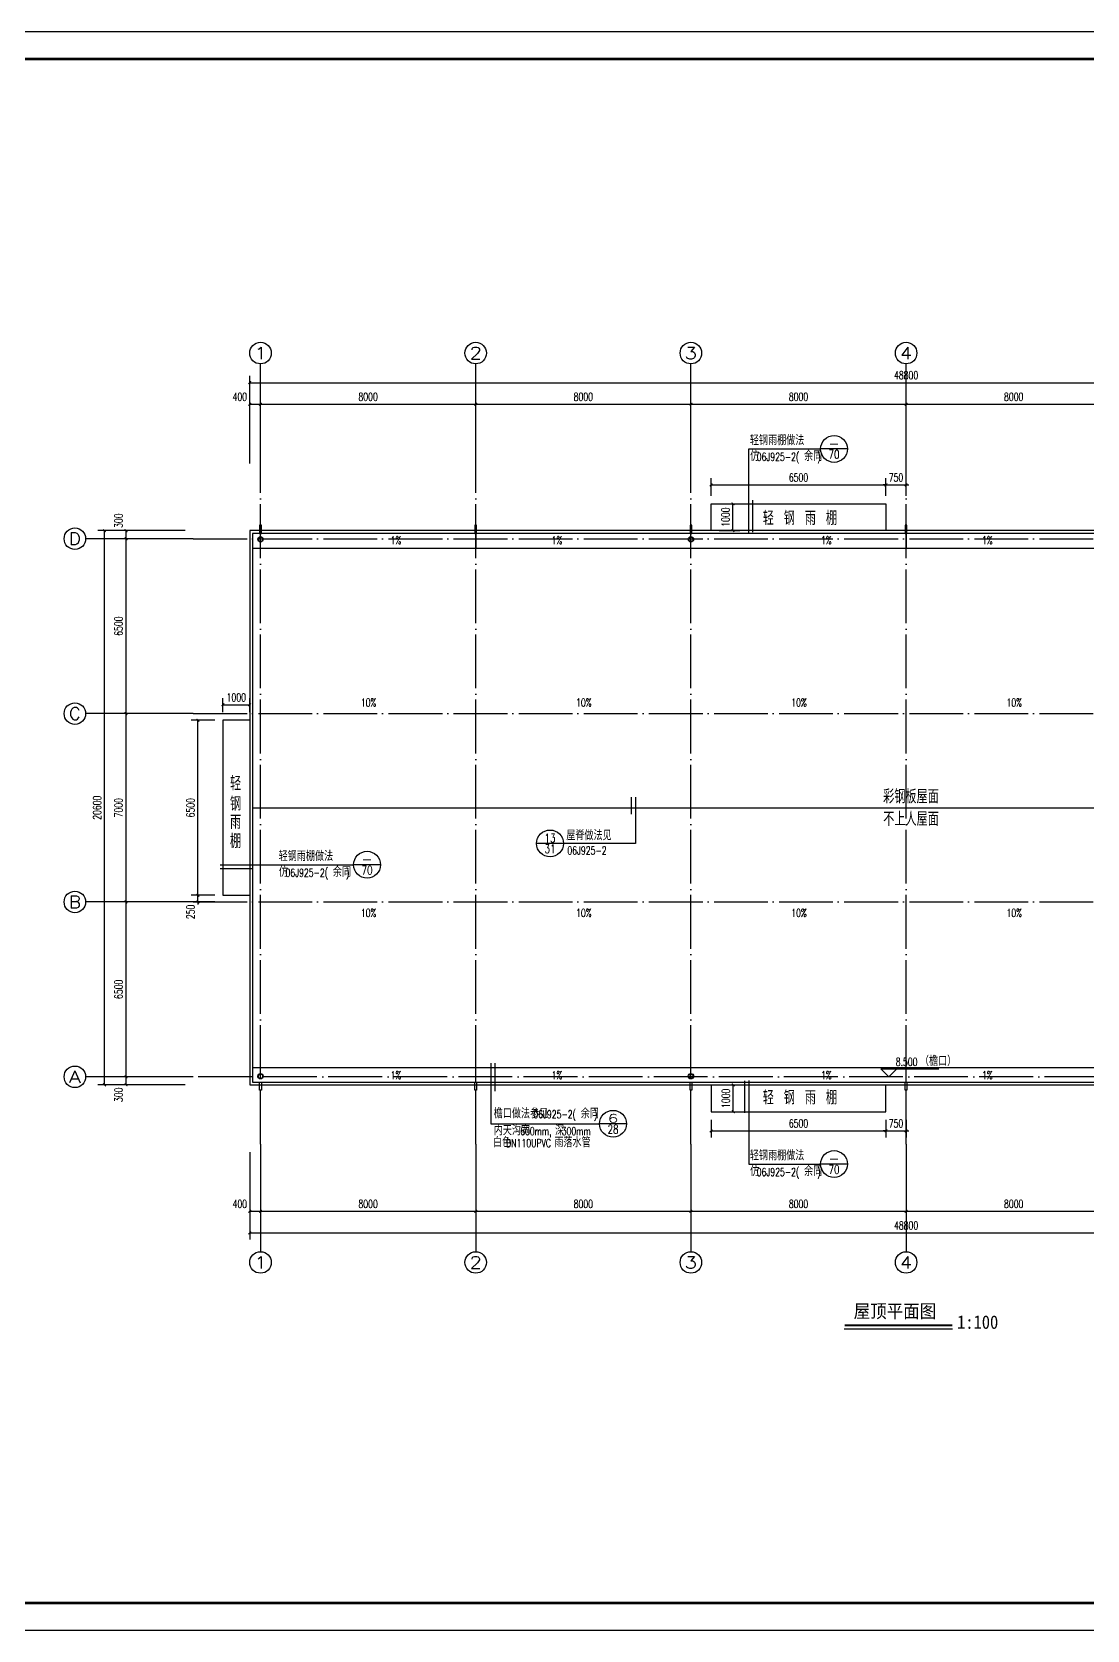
# Model space of a CAD drawing. Extents: x 4414382 to 4540065, y -615151 to -235742.
# Drawn here: x 4458027 to 4497249, y -485691 to -426291 of the extents above; entities that cross this region are included whole.
import ezdxf
from ezdxf.enums import TextEntityAlignment as Align

# ---------------------------------------------------------------- set-up
doc = ezdxf.new("R2010")
doc.units = 0
doc.header["$LTSCALE"] = 1000
doc.header["$MEASUREMENT"] = 0
doc.linetypes.add('DOTE', pattern=[2.42, 2, -0.2, 0.02, -0.2])
doc.layers.get('0').update_dxf_attribs({"linetype": 'CONTINUOUS'})
doc.layers.get('Defpoints').update_dxf_attribs({"linetype": 'CONTINUOUS'})
for name, color, linetype in [('11', 134, 'CONTINUOUS'), ('AXIS', 3, 'CONTINUOUS'), ('AXIS_TEXT', 7, 'CONTINUOUS'), ('DIM_ELEV', 3, 'CONTINUOUS'), ('DIM_IDEN', 3, 'CONTINUOUS'), ('DIM_SYMB', 3, 'CONTINUOUS'), ('DOTE', 252, 'CONTINUOUS'), ('PUB_DIM', 3, 'CONTINUOUS'), ('PUB_TEXT', 7, 'CONTINUOUS'), ('PUB_TITLE', 4, 'CONTINUOUS'), ('图名', 15, 'CONTINUOUS'), ('雨水管', 5, 'CONTINUOUS')]:
    doc.layers.add(name, color=color, linetype=linetype)
doc.layers.add('_0', color=7, linetype='CONTINUOUS', lineweight=25)
doc.styles.add('_HZTXT', font='txt.shx', dxfattribs={"width": 0.8, "bigfont": 'HZTXT.shx'})
doc.styles.add('_TCH_AXIS', font='COMPLEX', dxfattribs={"bigfont": 'GBCBIG'})
doc.styles.add('_TCH_DIM', font='SIMPLEX', dxfattribs={"bigfont": 'GBCBIG'})
doc.styles.add('_TCH_DIM_T3', font='SIMPLEX', dxfattribs={"width": 0.705882, "bigfont": 'GBCBIG'})
doc.styles.add('_TCH_LABEL', font='COMPLEX', dxfattribs={"bigfont": 'GBCBIG'})
doc.styles.add('COMPLEX', font='COMPLEX')
doc.styles.add('宋体', font='', dxfattribs={"width": 0.7})
doc.styles.get('宋体').set_extended_font_data('SimSun')
doc.dimstyles.new('_TCH_ARCH&&100', dxfattribs={"dimtxt": 297.5, "dimasz": 100, "dimexe": 250, "dimexo": 300, "dimgap": 126.25, "dimtad": 1, "dimdec": 0, "dimzin": 0, "dimdsep": 46, "dimtxsty": '_TCH_DIM_T3', "dimblk": 'ARCHTICK', "dimcen": 0.09, "dimclrt": 7, "dimazin": 2, "dimtfac": 1, "dimtdec": 0, "dimtix": 1, "dimtmove": 2, "dimatfit": 3, "dimfxl": 0, "dimtolj": 1, "dimtzin": 0, "dimarcsym": 0})

# ---------------------------------------------------------------- blocks, each defined once
blk = doc.blocks.new('_ArchTick')
at = {"color": 0, "linetype": 'ByBlock', "const_width": 0.4}
blk.add_lwpolyline([(-0.5, -0.5), (0.5, 0.5)], dxfattribs=at)
blk = doc.blocks.new('*D56')
at = {"layer": 'Defpoints', "color": 0}
for p in [(4466123, -451300), (4465123, -451877), (4466123, -451877)]:
    blk.add_point(p, dxfattribs=at)
at = {"layer": 'PUB_DIM', "color": 0, "lineweight": -2}
for p, q in [((4465123, -451577), (4465123, -451050)), ((4465123, -451300), (4466123, -451300)), ((4466123, -451577), (4466123, -451050))]:
    blk.add_line(p, q, dxfattribs=at)
at = {"layer": 'PUB_DIM', "color": 0, "lineweight": -2, "xscale": 100, "yscale": 100, "zscale": 100, "rotation": 180}
blk.add_blockref('_ArchTick', (4465123, -451300), dxfattribs=at)
at = {"layer": 'PUB_DIM', "color": 0, "lineweight": -2, "xscale": 100, "yscale": 100, "zscale": 100}
blk.add_blockref('_ArchTick', (4466123, -451300), dxfattribs=at)
at = {"layer": 'PUB_DIM', "color": 7, "insert": (4465623, -451025), "char_height": 297.5, "attachment_point": 5, "style": '_TCH_DIM_T3'}
blk.add_mtext('\\A1;1000', dxfattribs=at)
blk = doc.blocks.new('*D57')
at = {"layer": 'Defpoints', "color": 0}
for p in [(4464198, -458377), (4465123, -458377), (4465123, -458627)]:
    blk.add_point(p, dxfattribs=at)
at = {"layer": 'PUB_DIM', "color": 0, "lineweight": -2}
for p, q in [((4464823, -458377), (4463948, -458377)), ((4464198, -458377), (4464198, -458277)), ((4464198, -458627), (4464198, -458377)), ((4464823, -458627), (4463948, -458627)), ((4464198, -458627), (4464198, -458727))]:
    blk.add_line(p, q, dxfattribs=at)
at = {"layer": 'PUB_DIM', "color": 0, "lineweight": -2, "xscale": 100, "yscale": 100, "zscale": 100}
for p, rotation in [((4464198, -458377), 270), ((4464198, -458627), 90)]:
    blk.add_blockref('_ArchTick', p, dxfattribs=dict(at, rotation=rotation))
at = {"layer": 'PUB_DIM', "color": 7, "insert": (4463923, -458997), "char_height": 297.5, "attachment_point": 5, "rotation": 90, "style": '_TCH_DIM_T3'}
blk.add_mtext('\\A1;250', dxfattribs=at)
blk = doc.blocks.new('*D58')
at = {"layer": 'Defpoints', "color": 0}
for p in [(4464198, -451877), (4465123, -451877), (4465123, -458377)]:
    blk.add_point(p, dxfattribs=at)
at = {"layer": 'PUB_DIM', "color": 0, "lineweight": -2}
for p, q in [((4464823, -451877), (4463948, -451877)), ((4464198, -458377), (4464198, -451877)), ((4464823, -458377), (4463948, -458377))]:
    blk.add_line(p, q, dxfattribs=at)
at = {"layer": 'PUB_DIM', "color": 0, "lineweight": -2, "xscale": 100, "yscale": 100, "zscale": 100}
for p, rotation in [((4464198, -451877), 90), ((4464198, -458377), 270)]:
    blk.add_blockref('_ArchTick', p, dxfattribs=dict(at, rotation=rotation))
at = {"layer": 'PUB_DIM', "color": 7, "insert": (4463923, -455127), "char_height": 297.5, "attachment_point": 5, "rotation": 90, "style": '_TCH_DIM_T3'}
blk.add_mtext('\\A1;6500', dxfattribs=at)
blk = doc.blocks.new('*D59')
at = {"layer": 'Defpoints', "color": 0}
for p in [(4483273, -465427), (4484096, -465427), (4483273, -466427)]:
    blk.add_point(p, dxfattribs=at)
at = {"layer": 'PUB_DIM', "color": 0, "lineweight": -2}
for p, q in [((4483573, -465427), (4484346, -465427)), ((4484096, -466427), (4484096, -465427)), ((4483573, -466427), (4484346, -466427))]:
    blk.add_line(p, q, dxfattribs=at)
at = {"layer": 'PUB_DIM', "color": 0, "lineweight": -2, "xscale": 100, "yscale": 100, "zscale": 100}
for p, rotation in [((4484096, -465427), 90), ((4484096, -466427), 270)]:
    blk.add_blockref('_ArchTick', p, dxfattribs=dict(at, rotation=rotation))
at = {"layer": 'PUB_DIM', "color": 7, "insert": (4483821, -465927), "char_height": 297.5, "attachment_point": 5, "rotation": 90, "style": '_TCH_DIM_T3'}
blk.add_mtext('\\A1;1000', dxfattribs=at)
blk = doc.blocks.new('*D60')
at = {"layer": 'Defpoints', "color": 0}
for p in [(4483273, -466427), (4489773, -466427), (4489773, -467136)]:
    blk.add_point(p, dxfattribs=at)
at = {"layer": 'PUB_DIM', "color": 0, "lineweight": -2}
for p, q in [((4483273, -466727), (4483273, -467386)), ((4489773, -466727), (4489773, -467386)), ((4483273, -467136), (4489773, -467136))]:
    blk.add_line(p, q, dxfattribs=at)
at = {"layer": 'PUB_DIM', "color": 0, "lineweight": -2, "xscale": 100, "yscale": 100, "zscale": 100, "rotation": 180}
blk.add_blockref('_ArchTick', (4483273, -467136), dxfattribs=at)
at = {"layer": 'PUB_DIM', "color": 0, "lineweight": -2, "xscale": 100, "yscale": 100, "zscale": 100}
blk.add_blockref('_ArchTick', (4489773, -467136), dxfattribs=at)
at = {"layer": 'PUB_DIM', "color": 7, "insert": (4486523, -466861), "char_height": 297.5, "attachment_point": 5, "style": '_TCH_DIM_T3'}
blk.add_mtext('\\A1;6500', dxfattribs=at)
blk = doc.blocks.new('*D61')
at = {"layer": 'Defpoints', "color": 0}
for p in [(4489773, -466427), (4490523, -466427), (4490523, -467136)]:
    blk.add_point(p, dxfattribs=at)
at = {"layer": 'PUB_DIM', "color": 0, "lineweight": -2}
for p, q in [((4489773, -466727), (4489773, -467386)), ((4490523, -466727), (4490523, -467386)), ((4489773, -467136), (4489673, -467136)), ((4489773, -467136), (4490523, -467136)), ((4490523, -467136), (4490623, -467136))]:
    blk.add_line(p, q, dxfattribs=at)
at = {"layer": 'PUB_DIM', "color": 0, "lineweight": -2, "xscale": 100, "yscale": 100, "zscale": 100}
blk.add_blockref('_ArchTick', (4489773, -467136), dxfattribs=at)
at = {"layer": 'PUB_DIM', "color": 0, "lineweight": -2, "xscale": 100, "yscale": 100, "zscale": 100, "rotation": 180}
blk.add_blockref('_ArchTick', (4490523, -467136), dxfattribs=at)
at = {"layer": 'PUB_DIM', "color": 7, "insert": (4490148, -466861), "char_height": 297.5, "attachment_point": 5, "style": '_TCH_DIM_T3'}
blk.add_mtext('\\A1;750', dxfattribs=at)
blk = doc.blocks.new('*D65')
at = {"layer": 'Defpoints', "color": 0}
for p in [(4483273, -443827), (4484087, -443827), (4483273, -444827)]:
    blk.add_point(p, dxfattribs=at)
at = {"layer": 'PUB_DIM', "color": 0, "lineweight": -2}
for p, q in [((4483573, -443827), (4484337, -443827)), ((4484087, -444827), (4484087, -443827)), ((4483573, -444827), (4484337, -444827))]:
    blk.add_line(p, q, dxfattribs=at)
at = {"layer": 'PUB_DIM', "color": 0, "lineweight": -2, "xscale": 100, "yscale": 100, "zscale": 100}
for p, rotation in [((4484087, -443827), 90), ((4484087, -444827), 270)]:
    blk.add_blockref('_ArchTick', p, dxfattribs=dict(at, rotation=rotation))
at = {"layer": 'PUB_DIM', "color": 7, "insert": (4483812, -444327), "char_height": 297.5, "attachment_point": 5, "rotation": 90, "style": '_TCH_DIM_T3'}
blk.add_mtext('\\A1;1000', dxfattribs=at)
blk = doc.blocks.new('*D66')
at = {"layer": 'Defpoints', "color": 0}
for p in [(4489773, -443127), (4483273, -443827), (4489773, -443827)]:
    blk.add_point(p, dxfattribs=at)
at = {"layer": 'PUB_DIM', "color": 0, "lineweight": -2}
for p, q in [((4483273, -443527), (4483273, -442877)), ((4489773, -443527), (4489773, -442877)), ((4483273, -443127), (4489773, -443127))]:
    blk.add_line(p, q, dxfattribs=at)
at = {"layer": 'PUB_DIM', "color": 0, "lineweight": -2, "xscale": 100, "yscale": 100, "zscale": 100, "rotation": 180}
blk.add_blockref('_ArchTick', (4483273, -443127), dxfattribs=at)
at = {"layer": 'PUB_DIM', "color": 0, "lineweight": -2, "xscale": 100, "yscale": 100, "zscale": 100}
blk.add_blockref('_ArchTick', (4489773, -443127), dxfattribs=at)
at = {"layer": 'PUB_DIM', "color": 7, "insert": (4486523, -442852), "char_height": 297.5, "attachment_point": 5, "style": '_TCH_DIM_T3'}
blk.add_mtext('\\A1;6500', dxfattribs=at)
blk = doc.blocks.new('*D67')
at = {"layer": 'Defpoints', "color": 0}
for p in [(4490523, -443127), (4489773, -443827), (4490523, -443827)]:
    blk.add_point(p, dxfattribs=at)
at = {"layer": 'PUB_DIM', "color": 0, "lineweight": -2}
for p, q in [((4489773, -443527), (4489773, -442877)), ((4490523, -443527), (4490523, -442877)), ((4489773, -443127), (4489673, -443127)), ((4489773, -443127), (4490523, -443127)), ((4490523, -443127), (4490623, -443127))]:
    blk.add_line(p, q, dxfattribs=at)
at = {"layer": 'PUB_DIM', "color": 0, "lineweight": -2, "xscale": 100, "yscale": 100, "zscale": 100}
blk.add_blockref('_ArchTick', (4489773, -443127), dxfattribs=at)
at = {"layer": 'PUB_DIM', "color": 0, "lineweight": -2, "xscale": 100, "yscale": 100, "zscale": 100, "rotation": 180}
blk.add_blockref('_ArchTick', (4490523, -443127), dxfattribs=at)
at = {"layer": 'PUB_DIM', "color": 7, "insert": (4490148, -442852), "char_height": 297.5, "attachment_point": 5, "style": '_TCH_DIM_T3'}
blk.add_mtext('\\A1;750', dxfattribs=at)
blk = doc.blocks.new('*D258')
at = {"layer": 'AXIS', "color": 0, "lineweight": -2}
for p, q in [((4463723, -465127), (4461273, -465127)), ((4463723, -465427), (4461273, -465427)), ((4461523, -465427), (4461523, -465127))]:
    blk.add_line(p, q, dxfattribs=at)
at = {"layer": 'Defpoints', "color": 0}
for p in [(4461523, -465127), (4464023, -465127), (4464023, -465427)]:
    blk.add_point(p, dxfattribs=at)
at = {"layer": 'AXIS', "color": 0, "lineweight": -2, "xscale": 100, "yscale": 100, "zscale": 100}
for p, rotation in [((4461523, -465127), 90), ((4461523, -465427), 270)]:
    blk.add_blockref('_ArchTick', p, dxfattribs=dict(at, rotation=rotation))
at = {"layer": 'AXIS', "color": 7, "insert": (4461248, -465797), "char_height": 297.5, "attachment_point": 5, "rotation": 90, "style": '_TCH_DIM_T3'}
blk.add_mtext('\\A1;300', dxfattribs=at)
blk = doc.blocks.new('*D259')
at = {"layer": 'AXIS', "color": 0, "lineweight": -2}
for p, q in [((4463723, -458627), (4461273, -458627)), ((4461523, -465127), (4461523, -458627)), ((4463723, -465127), (4461273, -465127))]:
    blk.add_line(p, q, dxfattribs=at)
at = {"layer": 'Defpoints', "color": 0}
for p in [(4461523, -458627), (4464023, -458627), (4464023, -465127)]:
    blk.add_point(p, dxfattribs=at)
at = {"layer": 'AXIS', "color": 0, "lineweight": -2, "xscale": 100, "yscale": 100, "zscale": 100}
for p, rotation in [((4461523, -458627), 90), ((4461523, -465127), 270)]:
    blk.add_blockref('_ArchTick', p, dxfattribs=dict(at, rotation=rotation))
at = {"layer": 'AXIS', "color": 7, "insert": (4461248, -461877), "char_height": 297.5, "attachment_point": 5, "rotation": 90, "style": '_TCH_DIM_T3'}
blk.add_mtext('\\A1;6500', dxfattribs=at)
blk = doc.blocks.new('*D260')
at = {"layer": 'AXIS', "color": 0, "lineweight": -2}
for p, q in [((4463723, -451627), (4461273, -451627)), ((4461523, -458627), (4461523, -451627)), ((4463723, -458627), (4461273, -458627))]:
    blk.add_line(p, q, dxfattribs=at)
at = {"layer": 'Defpoints', "color": 0}
for p in [(4461523, -451627), (4464023, -451627), (4464023, -458627)]:
    blk.add_point(p, dxfattribs=at)
at = {"layer": 'AXIS', "color": 0, "lineweight": -2, "xscale": 100, "yscale": 100, "zscale": 100}
for p, rotation in [((4461523, -451627), 90), ((4461523, -458627), 270)]:
    blk.add_blockref('_ArchTick', p, dxfattribs=dict(at, rotation=rotation))
at = {"layer": 'AXIS', "color": 7, "insert": (4461248, -455127), "char_height": 297.5, "attachment_point": 5, "rotation": 90, "style": '_TCH_DIM_T3'}
blk.add_mtext('\\A1;7000', dxfattribs=at)
blk = doc.blocks.new('*D261')
at = {"layer": 'AXIS', "color": 0, "lineweight": -2}
for p, q in [((4463723, -445127), (4461273, -445127)), ((4461523, -451627), (4461523, -445127)), ((4463723, -451627), (4461273, -451627))]:
    blk.add_line(p, q, dxfattribs=at)
at = {"layer": 'Defpoints', "color": 0}
for p in [(4461523, -445127), (4464023, -445127), (4464023, -451627)]:
    blk.add_point(p, dxfattribs=at)
at = {"layer": 'AXIS', "color": 0, "lineweight": -2, "xscale": 100, "yscale": 100, "zscale": 100}
for p, rotation in [((4461523, -445127), 90), ((4461523, -451627), 270)]:
    blk.add_blockref('_ArchTick', p, dxfattribs=dict(at, rotation=rotation))
at = {"layer": 'AXIS', "color": 7, "insert": (4461248, -448377), "char_height": 297.5, "attachment_point": 5, "rotation": 90, "style": '_TCH_DIM_T3'}
blk.add_mtext('\\A1;6500', dxfattribs=at)
blk = doc.blocks.new('*D262')
at = {"layer": 'AXIS', "color": 0, "lineweight": -2}
for p, q in [((4463723, -444827), (4461273, -444827)), ((4461523, -445127), (4461523, -444827)), ((4463723, -445127), (4461273, -445127))]:
    blk.add_line(p, q, dxfattribs=at)
at = {"layer": 'Defpoints', "color": 0}
for p in [(4461523, -444827), (4464023, -444827), (4464023, -445127)]:
    blk.add_point(p, dxfattribs=at)
at = {"layer": 'AXIS', "color": 0, "lineweight": -2, "xscale": 100, "yscale": 100, "zscale": 100}
for p, rotation in [((4461523, -444827), 90), ((4461523, -445127), 270)]:
    blk.add_blockref('_ArchTick', p, dxfattribs=dict(at, rotation=rotation))
at = {"layer": 'AXIS', "color": 7, "insert": (4461248, -444457), "char_height": 297.5, "attachment_point": 5, "rotation": 90, "style": '_TCH_DIM_T3'}
blk.add_mtext('\\A1;300', dxfattribs=at)
blk = doc.blocks.new('*D263')
at = {"layer": 'AXIS', "color": 0, "lineweight": -2}
for p, q in [((4463723, -444827), (4460473, -444827)), ((4460723, -465427), (4460723, -444827)), ((4463723, -465427), (4460473, -465427))]:
    blk.add_line(p, q, dxfattribs=at)
at = {"layer": 'Defpoints', "color": 0}
for p in [(4460723, -444827), (4464023, -444827), (4464023, -465427)]:
    blk.add_point(p, dxfattribs=at)
at = {"layer": 'AXIS', "color": 0, "lineweight": -2, "xscale": 100, "yscale": 100, "zscale": 100}
for p, rotation in [((4460723, -444827), 90), ((4460723, -465427), 270)]:
    blk.add_blockref('_ArchTick', p, dxfattribs=dict(at, rotation=rotation))
at = {"layer": 'AXIS', "color": 7, "insert": (4460448, -455127), "char_height": 297.5, "attachment_point": 5, "rotation": 90, "style": '_TCH_DIM_T3'}
blk.add_mtext('\\A1;20600', dxfattribs=at)
blk = doc.blocks.new('_AXISO')
blk.add_circle((0, 0), 0.5)
at = {"layer": 'AXIS_TEXT', "style": 'COMPLEX', "width": 1.041667}
blk.add_attdef('A', text='', height=0.56, dxfattribs=at).set_placement((-0.25, -0.28), (0.25, -0.28), align=Align.FIT)
blk = doc.blocks.new('*D270')
at = {"layer": 'AXIS', "color": 0, "lineweight": -2}
for p, q in [((4466123, -442327), (4466123, -439877)), ((4466123, -440127), (4466523, -440127)), ((4466523, -442327), (4466523, -439877))]:
    blk.add_line(p, q, dxfattribs=at)
at = {"layer": 'Defpoints', "color": 0}
for p in [(4466523, -440127), (4466123, -442627), (4466523, -442627)]:
    blk.add_point(p, dxfattribs=at)
at = {"layer": 'AXIS', "color": 0, "lineweight": -2, "xscale": 100, "yscale": 100, "zscale": 100, "rotation": 180}
blk.add_blockref('_ArchTick', (4466123, -440127), dxfattribs=at)
at = {"layer": 'AXIS', "color": 0, "lineweight": -2, "xscale": 100, "yscale": 100, "zscale": 100}
blk.add_blockref('_ArchTick', (4466523, -440127), dxfattribs=at)
at = {"layer": 'AXIS', "color": 7, "insert": (4465753, -439852), "char_height": 297.5, "attachment_point": 5, "style": '_TCH_DIM_T3'}
blk.add_mtext('\\A1;400', dxfattribs=at)
blk = doc.blocks.new('*D271')
at = {"layer": 'AXIS', "color": 0, "lineweight": -2}
for p, q in [((4466523, -442327), (4466523, -439877)), ((4466523, -440127), (4474523, -440127)), ((4474523, -442327), (4474523, -439877))]:
    blk.add_line(p, q, dxfattribs=at)
at = {"layer": 'Defpoints', "color": 0}
for p in [(4474523, -440127), (4466523, -442627), (4474523, -442627)]:
    blk.add_point(p, dxfattribs=at)
at = {"layer": 'AXIS', "color": 0, "lineweight": -2, "xscale": 100, "yscale": 100, "zscale": 100, "rotation": 180}
blk.add_blockref('_ArchTick', (4466523, -440127), dxfattribs=at)
at = {"layer": 'AXIS', "color": 0, "lineweight": -2, "xscale": 100, "yscale": 100, "zscale": 100}
blk.add_blockref('_ArchTick', (4474523, -440127), dxfattribs=at)
at = {"layer": 'AXIS', "color": 7, "insert": (4470523, -439852), "char_height": 297.5, "attachment_point": 5, "style": '_TCH_DIM_T3'}
blk.add_mtext('\\A1;8000', dxfattribs=at)
blk = doc.blocks.new('*D272')
at = {"layer": 'AXIS', "color": 0, "lineweight": -2}
for p, q in [((4474523, -442327), (4474523, -439877)), ((4474523, -440127), (4482523, -440127)), ((4482523, -442327), (4482523, -439877))]:
    blk.add_line(p, q, dxfattribs=at)
at = {"layer": 'Defpoints', "color": 0}
for p in [(4482523, -440127), (4474523, -442627), (4482523, -442627)]:
    blk.add_point(p, dxfattribs=at)
at = {"layer": 'AXIS', "color": 0, "lineweight": -2, "xscale": 100, "yscale": 100, "zscale": 100, "rotation": 180}
blk.add_blockref('_ArchTick', (4474523, -440127), dxfattribs=at)
at = {"layer": 'AXIS', "color": 0, "lineweight": -2, "xscale": 100, "yscale": 100, "zscale": 100}
blk.add_blockref('_ArchTick', (4482523, -440127), dxfattribs=at)
at = {"layer": 'AXIS', "color": 7, "insert": (4478523, -439852), "char_height": 297.5, "attachment_point": 5, "style": '_TCH_DIM_T3'}
blk.add_mtext('\\A1;8000', dxfattribs=at)
blk = doc.blocks.new('*D273')
at = {"layer": 'AXIS', "color": 0, "lineweight": -2}
for p, q in [((4482523, -442327), (4482523, -439877)), ((4482523, -440127), (4490523, -440127)), ((4490523, -442327), (4490523, -439877))]:
    blk.add_line(p, q, dxfattribs=at)
at = {"layer": 'Defpoints', "color": 0}
for p in [(4490523, -440127), (4482523, -442627), (4490523, -442627)]:
    blk.add_point(p, dxfattribs=at)
at = {"layer": 'AXIS', "color": 0, "lineweight": -2, "xscale": 100, "yscale": 100, "zscale": 100, "rotation": 180}
blk.add_blockref('_ArchTick', (4482523, -440127), dxfattribs=at)
at = {"layer": 'AXIS', "color": 0, "lineweight": -2, "xscale": 100, "yscale": 100, "zscale": 100}
blk.add_blockref('_ArchTick', (4490523, -440127), dxfattribs=at)
at = {"layer": 'AXIS', "color": 7, "insert": (4486523, -439852), "char_height": 297.5, "attachment_point": 5, "style": '_TCH_DIM_T3'}
blk.add_mtext('\\A1;8000', dxfattribs=at)
blk = doc.blocks.new('*D274')
at = {"layer": 'AXIS', "color": 0, "lineweight": -2}
for p, q in [((4490523, -442327), (4490523, -439877)), ((4490523, -440127), (4498523, -440127)), ((4498523, -442327), (4498523, -439877))]:
    blk.add_line(p, q, dxfattribs=at)
at = {"layer": 'Defpoints', "color": 0}
for p in [(4498523, -440127), (4490523, -442627), (4498523, -442627)]:
    blk.add_point(p, dxfattribs=at)
at = {"layer": 'AXIS', "color": 0, "lineweight": -2, "xscale": 100, "yscale": 100, "zscale": 100, "rotation": 180}
blk.add_blockref('_ArchTick', (4490523, -440127), dxfattribs=at)
at = {"layer": 'AXIS', "color": 0, "lineweight": -2, "xscale": 100, "yscale": 100, "zscale": 100}
blk.add_blockref('_ArchTick', (4498523, -440127), dxfattribs=at)
at = {"layer": 'AXIS', "color": 7, "insert": (4494523, -439852), "char_height": 297.5, "attachment_point": 5, "style": '_TCH_DIM_T3'}
blk.add_mtext('\\A1;8000', dxfattribs=at)
blk = doc.blocks.new('*D278')
at = {"layer": 'AXIS', "color": 0, "lineweight": -2}
for p, q in [((4466123, -442327), (4466123, -439077)), ((4466123, -439327), (4514923, -439327)), ((4514923, -442327), (4514923, -439077))]:
    blk.add_line(p, q, dxfattribs=at)
at = {"layer": 'Defpoints', "color": 0}
for p in [(4514923, -439327), (4466123, -442627), (4514923, -442627)]:
    blk.add_point(p, dxfattribs=at)
at = {"layer": 'AXIS', "color": 0, "lineweight": -2, "xscale": 100, "yscale": 100, "zscale": 100, "rotation": 180}
blk.add_blockref('_ArchTick', (4466123, -439327), dxfattribs=at)
at = {"layer": 'AXIS', "color": 0, "lineweight": -2, "xscale": 100, "yscale": 100, "zscale": 100}
blk.add_blockref('_ArchTick', (4514923, -439327), dxfattribs=at)
at = {"layer": 'AXIS', "color": 7, "insert": (4490523, -439052), "char_height": 297.5, "attachment_point": 5, "style": '_TCH_DIM_T3'}
blk.add_mtext('\\A1;48800', dxfattribs=at)
blk = doc.blocks.new('*D279')
at = {"layer": 'AXIS', "color": 0, "lineweight": -2}
for p, q in [((4466123, -467927), (4466123, -470377)), ((4466523, -467927), (4466523, -470377)), ((4466123, -470127), (4466523, -470127))]:
    blk.add_line(p, q, dxfattribs=at)
at = {"layer": 'Defpoints', "color": 0}
for p in [(4466123, -467627), (4466523, -467627), (4466523, -470127)]:
    blk.add_point(p, dxfattribs=at)
at = {"layer": 'AXIS', "color": 0, "lineweight": -2, "xscale": 100, "yscale": 100, "zscale": 100, "rotation": 180}
blk.add_blockref('_ArchTick', (4466123, -470127), dxfattribs=at)
at = {"layer": 'AXIS', "color": 0, "lineweight": -2, "xscale": 100, "yscale": 100, "zscale": 100}
blk.add_blockref('_ArchTick', (4466523, -470127), dxfattribs=at)
at = {"layer": 'AXIS', "color": 7, "insert": (4465753, -469852), "char_height": 297.5, "attachment_point": 5, "style": '_TCH_DIM_T3'}
blk.add_mtext('\\A1;400', dxfattribs=at)
blk = doc.blocks.new('*D280')
at = {"layer": 'AXIS', "color": 0, "lineweight": -2}
for p, q in [((4466523, -467927), (4466523, -470377)), ((4474523, -467927), (4474523, -470377)), ((4466523, -470127), (4474523, -470127))]:
    blk.add_line(p, q, dxfattribs=at)
at = {"layer": 'Defpoints', "color": 0}
for p in [(4466523, -467627), (4474523, -467627), (4474523, -470127)]:
    blk.add_point(p, dxfattribs=at)
at = {"layer": 'AXIS', "color": 0, "lineweight": -2, "xscale": 100, "yscale": 100, "zscale": 100, "rotation": 180}
blk.add_blockref('_ArchTick', (4466523, -470127), dxfattribs=at)
at = {"layer": 'AXIS', "color": 0, "lineweight": -2, "xscale": 100, "yscale": 100, "zscale": 100}
blk.add_blockref('_ArchTick', (4474523, -470127), dxfattribs=at)
at = {"layer": 'AXIS', "color": 7, "insert": (4470523, -469852), "char_height": 297.5, "attachment_point": 5, "style": '_TCH_DIM_T3'}
blk.add_mtext('\\A1;8000', dxfattribs=at)
blk = doc.blocks.new('*D281')
at = {"layer": 'AXIS', "color": 0, "lineweight": -2}
for p, q in [((4474523, -467927), (4474523, -470377)), ((4482523, -467927), (4482523, -470377)), ((4474523, -470127), (4482523, -470127))]:
    blk.add_line(p, q, dxfattribs=at)
at = {"layer": 'Defpoints', "color": 0}
for p in [(4474523, -467627), (4482523, -467627), (4482523, -470127)]:
    blk.add_point(p, dxfattribs=at)
at = {"layer": 'AXIS', "color": 0, "lineweight": -2, "xscale": 100, "yscale": 100, "zscale": 100, "rotation": 180}
blk.add_blockref('_ArchTick', (4474523, -470127), dxfattribs=at)
at = {"layer": 'AXIS', "color": 0, "lineweight": -2, "xscale": 100, "yscale": 100, "zscale": 100}
blk.add_blockref('_ArchTick', (4482523, -470127), dxfattribs=at)
at = {"layer": 'AXIS', "color": 7, "insert": (4478523, -469852), "char_height": 297.5, "attachment_point": 5, "style": '_TCH_DIM_T3'}
blk.add_mtext('\\A1;8000', dxfattribs=at)
blk = doc.blocks.new('*D282')
at = {"layer": 'AXIS', "color": 0, "lineweight": -2}
for p, q in [((4482523, -467927), (4482523, -470377)), ((4490523, -467927), (4490523, -470377)), ((4482523, -470127), (4490523, -470127))]:
    blk.add_line(p, q, dxfattribs=at)
at = {"layer": 'Defpoints', "color": 0}
for p in [(4482523, -467627), (4490523, -467627), (4490523, -470127)]:
    blk.add_point(p, dxfattribs=at)
at = {"layer": 'AXIS', "color": 0, "lineweight": -2, "xscale": 100, "yscale": 100, "zscale": 100, "rotation": 180}
blk.add_blockref('_ArchTick', (4482523, -470127), dxfattribs=at)
at = {"layer": 'AXIS', "color": 0, "lineweight": -2, "xscale": 100, "yscale": 100, "zscale": 100}
blk.add_blockref('_ArchTick', (4490523, -470127), dxfattribs=at)
at = {"layer": 'AXIS', "color": 7, "insert": (4486523, -469852), "char_height": 297.5, "attachment_point": 5, "style": '_TCH_DIM_T3'}
blk.add_mtext('\\A1;8000', dxfattribs=at)
blk = doc.blocks.new('*D283')
at = {"layer": 'AXIS', "color": 0, "lineweight": -2}
for p, q in [((4490523, -467927), (4490523, -470377)), ((4498523, -467927), (4498523, -470377)), ((4490523, -470127), (4498523, -470127))]:
    blk.add_line(p, q, dxfattribs=at)
at = {"layer": 'Defpoints', "color": 0}
for p in [(4490523, -467627), (4498523, -467627), (4498523, -470127)]:
    blk.add_point(p, dxfattribs=at)
at = {"layer": 'AXIS', "color": 0, "lineweight": -2, "xscale": 100, "yscale": 100, "zscale": 100, "rotation": 180}
blk.add_blockref('_ArchTick', (4490523, -470127), dxfattribs=at)
at = {"layer": 'AXIS', "color": 0, "lineweight": -2, "xscale": 100, "yscale": 100, "zscale": 100}
blk.add_blockref('_ArchTick', (4498523, -470127), dxfattribs=at)
at = {"layer": 'AXIS', "color": 7, "insert": (4494523, -469852), "char_height": 297.5, "attachment_point": 5, "style": '_TCH_DIM_T3'}
blk.add_mtext('\\A1;8000', dxfattribs=at)
blk = doc.blocks.new('*D287')
at = {"layer": 'AXIS', "color": 0, "lineweight": -2}
for p, q in [((4466123, -467927), (4466123, -471177)), ((4514923, -467927), (4514923, -471177)), ((4466123, -470927), (4514923, -470927))]:
    blk.add_line(p, q, dxfattribs=at)
at = {"layer": 'Defpoints', "color": 0}
for p in [(4466123, -467627), (4514923, -467627), (4514923, -470927)]:
    blk.add_point(p, dxfattribs=at)
at = {"layer": 'AXIS', "color": 0, "lineweight": -2, "xscale": 100, "yscale": 100, "zscale": 100, "rotation": 180}
blk.add_blockref('_ArchTick', (4466123, -470927), dxfattribs=at)
at = {"layer": 'AXIS', "color": 0, "lineweight": -2, "xscale": 100, "yscale": 100, "zscale": 100}
blk.add_blockref('_ArchTick', (4514923, -470927), dxfattribs=at)
at = {"layer": 'AXIS', "color": 7, "insert": (4490523, -470652), "char_height": 297.5, "attachment_point": 5, "style": '_TCH_DIM_T3'}
blk.add_mtext('\\A1;48800', dxfattribs=at)

msp = doc.modelspace()

# ---------------------------------------------------------------- linework, layer by layer
for points in [[(4466223.1, -445477), (4514823.1, -445477)], [(4474523.1, -444927), (4474523.1, -445477)], [(4490523.1, -444927), (4490523.1, -445477)], [(4466223.1, -464777), (4514823.1, -464777)], [(4474523.1, -465327), (4474523.1, -464777)], [(4490523.1, -465327), (4490523.1, -464777)]]:
    msp.add_lwpolyline(points)
at = {"layer": '11'}
for centre, radius in [((4466523.1, -445148), 100), ((4466523.1, -445148), 80), ((4482523.1, -445148), 100), ((4482523.1, -445148), 80), ((4466523.1, -465106), 100), ((4466523.1, -465106), 80), ((4482523.1, -465106), 100), ((4482523.1, -465106), 80)]:
    msp.add_circle(centre, radius, dxfattribs=at)
at = {"layer": '_0', "color": 0}
msp.add_line((4466223.1, -455127), (4514823.1, -455127), dxfattribs=at)
for points in [[(4483273.1, -444827), (4483273.1, -443827), (4489773.1, -443827), (4489773.1, -444827)], [(4466123.1, -451877), (4465123.1, -451877), (4465123.1, -458377), (4466123.1, -458377)], [(4483273.1, -465427), (4483273.1, -466427), (4489773.1, -466427), (4489773.1, -465427)]]:
    msp.add_lwpolyline(points, dxfattribs=at)
for points in [[(4514923.1, -444827), (4466123.1, -444827), (4466123.1, -465427), (4514923.1, -465427)], [(4514823.1, -444927), (4466223.1, -444927), (4466223.1, -465327), (4514823.1, -465327)]]:
    msp.add_lwpolyline(points, close=True, dxfattribs=at)
at = {"layer": 'AXIS', "color": 0}
for p, q in [((4466523.1, -442627), (4466523.1, -438627)), ((4474523.1, -442627), (4474523.1, -438627)), ((4482523.1, -442627), (4482523.1, -438627)), ((4490523.1, -442627), (4490523.1, -438627)), ((4464023.1, -445127), (4460023.1, -445127)), ((4464023.1, -451627), (4460023.1, -451627)), ((4464023.1, -458627), (4460023.1, -458627)), ((4464023.1, -465127), (4460023.1, -465127)), ((4466523.1, -467627), (4466523.1, -471627)), ((4474523.1, -467627), (4474523.1, -471627)), ((4482523.1, -467627), (4482523.1, -471627)), ((4490523.1, -467627), (4490523.1, -471627))]:
    msp.add_line(p, q, dxfattribs=at)
at = {"layer": 'DIM_ELEV'}
for p, q in [((4489580.4, -464827), (4491738.6, -464827)), ((4489880.4, -465127), (4489580.4, -464827)), ((4489880.4, -465127), (4490180.4, -464827))]:
    msp.add_line(p, q, dxfattribs=at)
at = {"layer": 'DIM_IDEN'}
for p, q in [((4484672.6, -441788.5), (4487344.8, -441788.5)), ((4484672.6, -444893.1), (4484672.6, -441788.5)), ((4488344.8, -441788.5), (4487344.8, -441788.5)), ((4480459.2, -454730.7), (4480459.2, -456453.6)), ((4477787, -456453.6), (4476787, -456453.6)), ((4480459.2, -456453.6), (4477787, -456453.6)), ((4465019.4, -457246.4), (4467178.6, -457246.4)), ((4467178.6, -457246.4), (4469984.6, -457246.4)), ((4470984.6, -457246.4), (4469984.6, -457246.4)), ((4475087.5, -464619.7), (4475087.5, -466874.5)), ((4484672.6, -465266.4), (4484672.6, -468370.9)), ((4475087.5, -466874.5), (4479128.7, -466874.5)), ((4480128.7, -466874.5), (4479128.7, -466874.5)), ((4484672.6, -468370.9), (4487344.8, -468370.9)), ((4488344.8, -468370.9), (4487344.8, -468370.9))]:
    msp.add_line(p, q, dxfattribs=at)
at = {"layer": 'DIM_IDEN', "const_width": 50}
for points in [[(4484822.6, -444893.1), (4484822.6, -443683.3)], [(4480309.2, -454730.7), (4480309.2, -455368)], [(4465019.4, -457396.4), (4466229.1, -457396.4)], [(4475237.5, -464619.7), (4475237.5, -465672.2)], [(4484522.6, -465266.4), (4484522.6, -466476.2)]]:
    msp.add_lwpolyline(points, dxfattribs=at)
at = {"layer": 'DIM_IDEN'}
for centre in [(4487844.8, -441788.5), (4477287, -456453.6), (4470484.6, -457246.4), (4479628.7, -466874.5), (4487844.8, -468370.9)]:
    msp.add_circle(centre, 500, dxfattribs=at)
at = {"layer": 'DIM_SYMB'}
for points in [[(4471255.7, -445185.2, 0, 0, 0), (4468896.5, -445185.2, 80, 0, 0), (4468596.5, -445185.2, 0, 0, 0)], [(4477790.4, -445185.2, 0, 0, 0), (4480149.6, -445185.2, 80, 0, 0), (4480449.6, -445185.2, 0, 0, 0)], [(4487255.7, -445185.2, 0, 0, 0), (4484896.5, -445185.2, 80, 0, 0), (4484596.5, -445185.2, 0, 0, 0)], [(4493790.4, -445185.2, 0, 0, 0), (4496149.6, -445185.2, 80, 0, 0), (4496449.6, -445185.2, 0, 0, 0)], [(4470523.1, -450963.3, 0, 0, 0), (4470523.1, -447837.4, 80, 0, 0), (4470523.1, -447537.4, 0, 0, 0)], [(4478523.1, -450963.3, 0, 0, 0), (4478523.1, -447837.4, 80, 0, 0), (4478523.1, -447537.4, 0, 0, 0)], [(4486523.1, -450963.3, 0, 0, 0), (4486523.1, -447837.4, 80, 0, 0), (4486523.1, -447537.4, 0, 0, 0)], [(4494523.1, -450963.3, 0, 0, 0), (4494523.1, -447837.4, 80, 0, 0), (4494523.1, -447537.4, 0, 0, 0)], [(4470523.1, -459290.7, 0, 0, 0), (4470523.1, -462416.6, 80, 0, 0), (4470523.1, -462716.6, 0, 0, 0)], [(4478523.1, -459290.7, 0, 0, 0), (4478523.1, -462416.6, 80, 0, 0), (4478523.1, -462716.6, 0, 0, 0)], [(4486523.1, -459290.7, 0, 0, 0), (4486523.1, -462416.6, 80, 0, 0), (4486523.1, -462716.6, 0, 0, 0)], [(4494523.1, -459290.7, 0, 0, 0), (4494523.1, -462416.6, 80, 0, 0), (4494523.1, -462716.6, 0, 0, 0)], [(4471255.7, -465068.8, 0, 0, 0), (4468896.5, -465068.8, 80, 0, 0), (4468596.5, -465068.8, 0, 0, 0)], [(4477790.4, -465068.8, 0, 0, 0), (4480149.6, -465068.8, 80, 0, 0), (4480449.6, -465068.8, 0, 0, 0)], [(4487255.7, -465068.8, 0, 0, 0), (4484896.5, -465068.8, 80, 0, 0), (4484596.5, -465068.8, 0, 0, 0)], [(4493790.4, -465068.8, 0, 0, 0), (4496149.6, -465068.8, 80, 0, 0), (4496449.6, -465068.8, 0, 0, 0)]]:
    msp.add_lwpolyline(points, format="xyseb", dxfattribs=at)
at = {"layer": 'DOTE', "linetype": 'DOTE'}
for p, q in [((4466523.1, -467627), (4466523.1, -442627)), ((4474523.1, -467627), (4474523.1, -442627)), ((4482523.1, -467627), (4482523.1, -442627)), ((4490523.1, -467627), (4490523.1, -442627)), ((4464023.1, -445127), (4517023.1, -445127)), ((4464023.1, -451627), (4517023.1, -451627)), ((4464023.1, -458627), (4517023.1, -458627)), ((4517023.1, -465127), (4464023.1, -465127))]:
    msp.add_line(p, q, dxfattribs=at)
at = {"layer": 'PUB_TITLE', "color": 4}
msp.add_lwpolyline([(4447962.2, -485690.7), (4532062.2, -485690.7), (4532062.2, -426290.7), (4447962.2, -426290.7)], close=True, dxfattribs=at)
at = {"layer": 'PUB_TITLE', "color": 4, "const_width": 100}
msp.add_lwpolyline([(4450462.2, -484690.7), (4531062.2, -484690.7), (4531062.2, -427290.7), (4450462.2, -427290.7)], close=True, dxfattribs=at)
at = {"layer": '图名'}
msp.add_line((4488223.2, -474498.1), (4492248, -474498.1), dxfattribs=at)
at = {"layer": '图名', "const_width": 70, "elevation": 23999.8}
msp.add_lwpolyline([(4488233, -474364.9), (4492238.2, -474364.9)], dxfattribs=at)
at = {"layer": '雨水管'}
for points in [[(4466490.3, -444927), (4466555.8, -444927), (4466555.8, -444627), (4466490.3, -444627)], [(4474490.3, -444927), (4474555.8, -444927), (4474555.8, -444627), (4474490.3, -444627)], [(4482490.3, -444927), (4482555.8, -444927), (4482555.8, -444627), (4482490.3, -444627)], [(4490490.3, -444927), (4490555.8, -444927), (4490555.8, -444627), (4490490.3, -444627)], [(4466490.3, -465327), (4466555.8, -465327), (4466555.8, -465627), (4466490.3, -465627)], [(4474490.3, -465327), (4474555.8, -465327), (4474555.8, -465627), (4474490.3, -465627)], [(4482490.3, -465327), (4482555.8, -465327), (4482555.8, -465627), (4482490.3, -465627)], [(4490490.3, -465327), (4490555.8, -465327), (4490555.8, -465627), (4490490.3, -465627)]]:
    msp.add_lwpolyline(points, close=True, dxfattribs=at)

# ---------------------------------------------------------------- block references
at = {"layer": 'AXIS', "color": 0}
ref = msp.add_blockref('_AXISO', (4466523.1, -438227), dxfattribs=dict(at, xscale=800, yscale=800, zscale=800))
ref.add_attrib('A', '1', dxfattribs={"layer": 'AXIS_TEXT', "color": 0, "height": 452.5, "style": '_TCH_AXIS', "width": 2.333333}).set_placement((4466296.8, -438453.3), (4466749.3, -438453.3), align=Align.FIT)
ref = msp.add_blockref('_AXISO', (4474523.1, -438227), dxfattribs=dict(at, xscale=800, yscale=800, zscale=800))
ref.add_attrib('A', '2', dxfattribs={"layer": 'AXIS_TEXT', "color": 0, "height": 452.5, "style": '_TCH_AXIS', "width": 1.5}).set_placement((4474296.8, -438453.3), (4474749.3, -438453.3), align=Align.FIT)
ref = msp.add_blockref('_AXISO', (4482523.1, -438227), dxfattribs=dict(at, xscale=800, yscale=800, zscale=800))
ref.add_attrib('A', '3', dxfattribs={"layer": 'AXIS_TEXT', "color": 0, "height": 452.5, "style": '_TCH_AXIS', "width": 1.5}).set_placement((4482296.8, -438453.3), (4482749.3, -438453.3), align=Align.FIT)
ref = msp.add_blockref('_AXISO', (4490523.1, -438227), dxfattribs=dict(at, xscale=800, yscale=800, zscale=800))
ref.add_attrib('A', '4', dxfattribs={"layer": 'AXIS_TEXT', "color": 0, "height": 452.5, "style": '_TCH_AXIS', "width": 1.3125}).set_placement((4490296.8, -438453.3), (4490749.3, -438453.3), align=Align.FIT)
ref = msp.add_blockref('_AXISO', (4459623.1, -445127), dxfattribs=dict(at, xscale=800, yscale=800, zscale=800))
ref.add_attrib('A', 'D', dxfattribs={"layer": 'AXIS_TEXT', "color": 0, "height": 452.5, "style": '_TCH_AXIS', "width": 1.235294}).set_placement((4459396.8, -445353.3), (4459849.3, -445353.3), align=Align.FIT)
ref = msp.add_blockref('_AXISO', (4459623.1, -451627), dxfattribs=dict(at, xscale=800, yscale=800, zscale=800))
ref.add_attrib('A', 'C', dxfattribs={"layer": 'AXIS_TEXT', "color": 0, "height": 452.5, "style": '_TCH_AXIS', "width": 1.4}).set_placement((4459396.8, -451853.3), (4459849.3, -451853.3), align=Align.FIT)
ref = msp.add_blockref('_AXISO', (4459623.1, -458627), dxfattribs=dict(at, xscale=800, yscale=800, zscale=800))
ref.add_attrib('A', 'B', dxfattribs={"layer": 'AXIS_TEXT', "color": 0, "height": 452.5, "style": '_TCH_AXIS', "width": 1.235294}).set_placement((4459396.8, -458853.3), (4459849.3, -458853.3), align=Align.FIT)
ref = msp.add_blockref('_AXISO', (4459623.1, -465127), dxfattribs=dict(at, xscale=800, yscale=800, zscale=800))
ref.add_attrib('A', 'A', dxfattribs={"layer": 'AXIS_TEXT', "color": 0, "height": 452.5, "style": '_TCH_AXIS', "width": 1.166667}).set_placement((4459396.8, -465353.3), (4459849.3, -465353.3), align=Align.FIT)
ref = msp.add_blockref('_AXISO', (4466523.1, -472027), dxfattribs=dict(at, xscale=800, yscale=800, zscale=800))
ref.add_attrib('A', '1', dxfattribs={"layer": 'AXIS_TEXT', "color": 0, "height": 452.5, "style": '_TCH_AXIS', "width": 2.333333}).set_placement((4466296.8, -472253.3), (4466749.3, -472253.3), align=Align.FIT)
ref = msp.add_blockref('_AXISO', (4474523.1, -472027), dxfattribs=dict(at, xscale=800, yscale=800, zscale=800))
ref.add_attrib('A', '2', dxfattribs={"layer": 'AXIS_TEXT', "color": 0, "height": 452.5, "style": '_TCH_AXIS', "width": 1.5}).set_placement((4474296.8, -472253.3), (4474749.3, -472253.3), align=Align.FIT)
ref = msp.add_blockref('_AXISO', (4482523.1, -472027), dxfattribs=dict(at, xscale=800, yscale=800, zscale=800))
ref.add_attrib('A', '3', dxfattribs={"layer": 'AXIS_TEXT', "color": 0, "height": 452.5, "style": '_TCH_AXIS', "width": 1.5}).set_placement((4482296.8, -472253.3), (4482749.3, -472253.3), align=Align.FIT)
ref = msp.add_blockref('_AXISO', (4490523.1, -472027), dxfattribs=dict(at, xscale=800, yscale=800, zscale=800))
ref.add_attrib('A', '4', dxfattribs={"layer": 'AXIS_TEXT', "color": 0, "height": 452.5, "style": '_TCH_AXIS', "width": 1.3125}).set_placement((4490296.8, -472253.3), (4490749.3, -472253.3), align=Align.FIT)

# ---------------------------------------------------------------- texts
at = {"layer": 'PUB_DIM', "style": '_HZTXT', "width": 0.8}
for s, height, p in [('轻 钢 雨 棚', 517.24, (4485194.5, -444618.6)), ('轻', 517.2, (4465388.3, -454482.3)), ('彩钢板屋面', 517.24, (4489670.7, -454967.6)), ('钢', 517.2, (4465388.3, -455237.3)), ('雨', 517.2, (4465388.3, -455914.4)), ('不上人屋面', 517.24, (4489670.7, -455800.9)), ('棚', 517.2, (4465388.3, -456623.2)), ('轻 钢 雨 棚', 517.24, (4485194.5, -466156.7))]:
    msp.add_text(s, height=height, dxfattribs=at).set_placement(p)
at = {"layer": 'PUB_TEXT', "style": '_TCH_DIM'}
for s, height, p in [('轻钢雨棚做法', 337.59, (4484714.7, -441646.2)), ('仿', 337.6, (4484724.2, -442232.2)), ('余同', 337.59, (4486730, -442232.2)), ('屋脊做法见', 337.59, (4477890, -456330.4)), ('轻钢雨棚做法', 337.59, (4467197.7, -457104.1)), ('仿', 337.6, (4467207.2, -457690.1)), ('余同', 337.59, (4469213, -457690.1)), ('（檐口）', 337.59, (4491036.8, -464722)), ('檐口做法参见', 337.59, (4475192.5, -466670.3)), ('余同', 337.59, (4478426.9, -466670.3)), ('白色', 337.59, (4475165.3, -467740)), ('内天沟宽', 337.59, (4475192.5, -467296)), ('雨落水管', 337.59, (4477446.8, -467740)), ('深', 337.6, (4477475.4, -467296)), ('轻钢雨棚做法', 337.59, (4484714.7, -468228.6)), ('仿', 337.6, (4484724.2, -468814.7)), ('余同', 337.59, (4486730, -468814.7))]:
    msp.add_text(s, height=height, dxfattribs=at).set_placement(p)
at = {"layer": 'PUB_TEXT', "style": '_TCH_DIM', "width": 0.705882}
for s, p in [('06J925-2(', (4484970, -442232.2)), (')', (4487221.5, -442232.2)), ('1%%%', (4471360.7, -445334)), ('1%%%', (4477345.4, -445334)), ('1%%%', (4487360.7, -445334)), ('1%%%', (4493345.4, -445334)), ('10%', (4470253.1, -451365.8)), ('10%', (4478253.1, -451365.8)), ('10%', (4486253.1, -451365.8)), ('10%', (4494253.1, -451365.8)), ('06J925-2', (4477930.4, -456863.9)), ('06J925-2(', (4467453, -457690.1)), (')', (4469704.5, -457690.1)), ('10%', (4470253.1, -459185.7)), ('10%', (4478253.1, -459185.7)), ('10%', (4486253.1, -459185.7)), ('10%', (4494253.1, -459185.7)), ('8.500', (4490136.8, -464722)), ('1%%%', (4471360.7, -465217.6)), ('1%%%', (4477345.4, -465217.6)), ('1%%%', (4487360.7, -465217.6)), ('1%%%', (4493345.4, -465217.6)), ('06J925-2(', (4476666.9, -466670.3)), (')', (4478918.4, -466670.3)), ('DN110UPVC', (4475656.8, -467740)), ('600mm,', (4476175.4, -467296)), ('300mm', (4477721.2, -467296)), ('06J925-2(', (4484970, -468814.7)), (')', (4487221.5, -468814.7))]:
    msp.add_text(s, height=297.5, dxfattribs=at).set_placement(p)
at = {"layer": 'PUB_TEXT', "style": '_TCH_LABEL'}
for s, height, width, p, p2 in [('70', 321.99, 0.772059, (4487643.6, -442150.7), (4488046.1, -442150.7)), ('-', 322, 1.458333, (4487643.6, -441748.3), (4488046.1, -441748.3)), ('13', 321.99, 0.905172, (4477085.7, -456413.4), (4477488.2, -456413.4)), ('31', 321.99, 0.9375, (4477085.7, -456815.9), (4477488.2, -456815.9)), ('70', 321.99, 0.772059, (4470283.3, -457608.7), (4470685.8, -457608.7)), ('-', 322, 1.458333, (4470283.3, -457206.2), (4470685.8, -457206.2)), ('6', 322, 1.875, (4479427.5, -466834.3), (4479830, -466834.3)), ('28', 321.99, 0.772059, (4479427.5, -467236.8), (4479830, -467236.8)), ('70', 321.99, 0.772059, (4487643.6, -468733.2), (4488046.1, -468733.2)), ('-', 322, 1.458333, (4487643.6, -468330.7), (4488046.1, -468330.7))]:
    msp.add_text(s, height=height, dxfattribs=dict(at, width=width)).set_placement(p, p2, align=Align.FIT)
at = {"layer": '图名', "style": '宋体', "width": 0.9}
for s, p in [('屋顶平面图', (4488574.6, -474086.3)), ('1:100', (4492418, -474495))]:
    msp.add_text(s, height=500, dxfattribs=at).set_placement(p)

# ---------------------------------------------------------------- dimensions: what is measured, and where the dimension line sits
at = {"layer": 'AXIS', "color": 0}
for p1, p2, distance, picture, middle in [((4466123.1, -442627), (4514923.1, -442627), 3300, '*D278', (4490523.1, -439052)), ((4466523.1, -442627), (4474523.1, -442627), 2500, '*D271', (4470523.1, -439852)), ((4474523.1, -442627), (4482523.1, -442627), 2500, '*D272', (4478523.1, -439852)), ((4482523.1, -442627), (4490523.1, -442627), 2500, '*D273', (4486523.1, -439852)), ((4490523.1, -442627), (4498523.1, -442627), 2500, '*D274', (4494523.1, -439852)), ((4464023.1, -465427), (4464023.1, -444827), 3300, '*D263', (4460448.1, -455127)), ((4464023.1, -451627), (4464023.1, -445127), 2500, '*D261', (4461248.1, -448377)), ((4464023.1, -458627), (4464023.1, -451627), 2500, '*D260', (4461248.1, -455127)), ((4464023.1, -465127), (4464023.1, -458627), 2500, '*D259', (4461248.1, -461877)), ((4466123.1, -467627), (4514923.1, -467627), -3300, '*D287', (4490523.1, -470652)), ((4466523.1, -467627), (4474523.1, -467627), -2500, '*D280', (4470523.1, -469852)), ((4474523.1, -467627), (4482523.1, -467627), -2500, '*D281', (4478523.1, -469852)), ((4482523.1, -467627), (4490523.1, -467627), -2500, '*D282', (4486523.1, -469852)), ((4490523.1, -467627), (4498523.1, -467627), -2500, '*D283', (4494523.1, -469852))]:
    dim = msp.add_aligned_dim(p1=p1, p2=p2, distance=distance, dimstyle='_TCH_ARCH&&100', dxfattribs=at)
    dim.commit()
    dim.dimension.update_dxf_attribs({"geometry": picture, "text_midpoint": middle})
for base, p1, p2, angle, picture, middle in [((4466523.1, -440127), (4466123.1, -442627), (4466523.1, -442627), 360, '*D270', (4465753.1, -439852)), ((4461523.1, -444827), (4464023.1, -445127), (4464023.1, -444827), 90, '*D262', (4461248.1, -444457)), ((4461523.1, -465127), (4464023.1, -465427), (4464023.1, -465127), 90, '*D258', (4461248.1, -465797)), ((4466523.1, -470127), (4466123.1, -467627), (4466523.1, -467627), 360, '*D279', (4465753.1, -469852))]:
    dim = msp.add_linear_dim(base=base, p1=p1, p2=p2, angle=angle, dimstyle='_TCH_ARCH&&100', dxfattribs=at)
    dim.commit()
    dim.dimension.update_dxf_attribs({"geometry": picture, "text_midpoint": middle, "dimtype": 129})
at = {"layer": 'PUB_DIM', "color": 0}
for p1, p2, distance, picture, middle in [((4483273.1, -443827), (4489773.1, -443827), 700.1, '*D66', (4486523.1, -442851.9)), ((4489773.1, -443827), (4490523.1, -443827), 700.1, '*D67', (4490148.1, -442851.9)), ((4483273.1, -444827), (4483273.1, -443827), -813.6, '*D65', (4483811.7, -444327)), ((4465123.1, -451877), (4466123.1, -451877), 576.5, '*D56', (4465623.1, -451025.5)), ((4465123.1, -458377), (4465123.1, -451877), 924.6, '*D58', (4463923.4, -455127)), ((4483273.1, -466427), (4483273.1, -465427), -823.3, '*D59', (4483821.4, -465927)), ((4483273.1, -466427), (4489773.1, -466427), -709.2, '*D60', (4486523.1, -466861.2)), ((4489773.1, -466427), (4490523.1, -466427), -709.2, '*D61', (4490148.1, -466861.2))]:
    dim = msp.add_aligned_dim(p1=p1, p2=p2, distance=distance, dimstyle='_TCH_ARCH&&100', dxfattribs=at)
    dim.commit()
    dim.dimension.update_dxf_attribs({"geometry": picture, "text_midpoint": middle})
dim = msp.add_linear_dim(base=(4464198.4, -458377), p1=(4465123.1, -458627), p2=(4465123.1, -458377), angle=90, dimstyle='_TCH_ARCH&&100', dxfattribs=at)
dim.commit()
dim.dimension.update_dxf_attribs({"geometry": '*D57', "text_midpoint": (4463923.4, -458997), "dimtype": 129})

doc.saveas('drawing.dxf')
